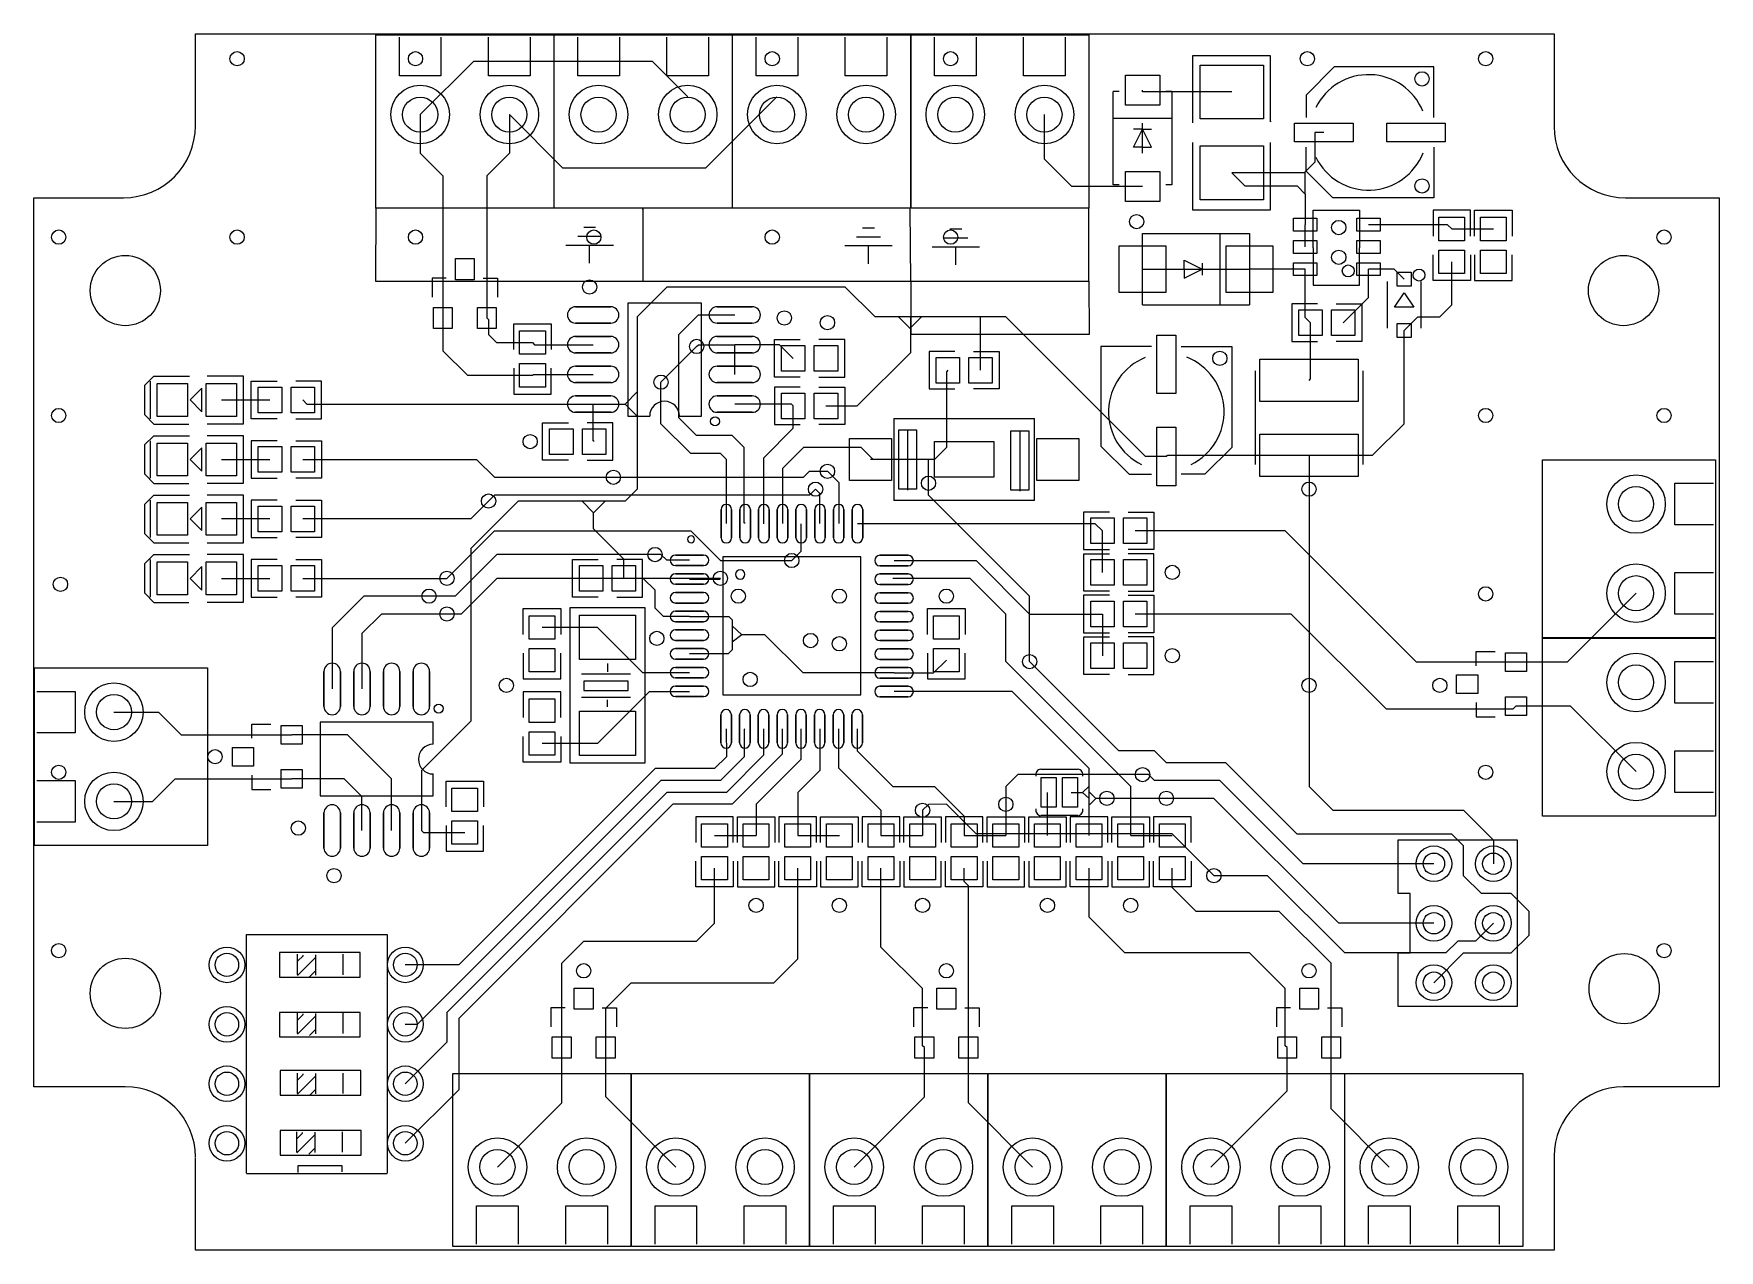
# Model space of a CAD drawing. Header units: millimetres. Extents: x 35 to 2870, y -2080 to -34.
import ezdxf

# ---------------------------------------------------------------- set-up
doc = ezdxf.new("R2010")
doc.units = ezdxf.units.MM

msp = doc.modelspace()

# ---------------------------------------------------------------- linework, layer by layer
for points in [[(307.011, -188.93), (307.011, -34.03), (2592.011, -34.03), (2592.011, -189.93)], [(720, -40), (720, -105), (650, -105), (650, -40)], [(870, -40), (870, -105), (800, -105), (800, -40)], [(1020, -40), (1020, -105), (950, -105), (950, -40)], [(1170, -40), (1170, -105), (1100, -105), (1100, -40)], [(1320, -40), (1320, -105), (1250, -105), (1250, -40)], [(1470, -40), (1470, -105), (1400, -105), (1400, -40)], [(1620, -40), (1620, -105), (1550, -105), (1550, -40)], [(1770, -40), (1770, -105), (1700, -105), (1700, -40)], [(685.011, -170.03), (775.011, -80.03), (1075.011, -80.03), (1135.011, -140.03)], [(2115, -181), (2115, -182), (2115, -71), (1984, -71), (1984, -184)], [(2390, -175), (2390, -90), (2222.5, -90), (2175, -137.5), (2175, -175)], [(1285.011, -140.03), (1165.011, -260.03), (925.011, -260.03), (835.011, -170.03)], [(1860.63, -131), (1850.8, -131)], [(1850.8, -288.4), (1850.8, -131)], [(2050.011, -132.03), (1900.011, -132.03), (1900.011, -129.03)], [(1949.2, -131), (1939.37, -131)], [(1949.2, -131), (1949.2, -288.4)], [(685.011, -170.03), (685.011, -235.03), (723.011, -273.03), (723.011, -512.03)], [(835.011, -170.03), (835.011, -235.03), (797.011, -272.93), (797.011, -512.03)], [(1900.011, -291.03), (1781.011, -291.03), (1735.011, -245.03), (1735.011, -170.03)], [(1851, -176), (1949, -176)], [(1885, -224.7), (1900, -194.7)], [(1900, -194.7), (1885, -194.7)], [(1900, -234.7), (1900, -184.7)], [(1915, -224.7), (1900, -194.7)], [(1900, -194.7), (1915, -194.7)], [(1900, -224.7), (1885, -224.7)], [(1900, -224.7), (1915, -224.7)], [(1984, -217), (1984, -330), (2115, -330), (2115, -217), (2115, -217)], [(2205.011, -200.03), (2190.011, -200.03), (2190.011, -250.03), (2172.011, -268.03), (2050.011, -268.03)], [(2390, -225), (2390, -310), (2220, -310), (2175, -265), (2175, -225)], [(2173.711, -303.73), (2173.711, -266.33), (2190.011, -250.03)], [(2050.011, -268.03), (2072.011, -290.03), (2160.011, -290.03), (2173.711, -303.73), (2173.711, -355.23)], [(189.011, -1804.93), (35.011, -1804.93), (35.011, -309.93), (186.011, -309.93)], [(1860.63, -288.4), (1850.8, -288.4)], [(1949.2, -288.4), (1939.37, -288.4)], [(2714.011, -309.93), (2870.011, -309.93), (2870.011, -1804.93), (2709.011, -1804.93)], [(2712.012, -309.93), (2714.478, -309.93)], [(610.611, -327.43), (610.011, -450.03), (1809.811, -450.03), (1809.811, -327.43)], [(1058.383, -328.48), (1059.716, -328.48), (1059.716, -451.03)], [(1508.811, -328.43), (1509.611, -451.03)], [(2187, -394), (2187, -331)], [(2187, -331), (2226, -331)], [(2226, -331), (2265, -331)], [(2265, -331), (2265, -394)], [(2451.5, -374.25), (2451.5, -330.94), (2412.13, -330.94), (2388.5, -330.94), (2388.5, -374.25)], [(2458.5, -374.26), (2458.5, -330.95), (2521.5, -330.95), (2521.5, -374.26)], [(980, -360), (960, -360)], [(1449, -361), (1429, -361)], [(1596, -363), (1576, -363)], [(2173.71, -392.6), (2173.71, -355.2)], [(2420, -362.44), (2412.76, -355.2), (2280, -355.2)], [(2420.011, -362.43), (2490.011, -362.43)], [(1010, -390), (930, -390)], [(990, -375), (950, -375)], [(970, -420), (970, -390)], [(1479, -391), (1399, -391)], [(1459, -376), (1419, -376)], [(1439, -421), (1439, -391)], [(1626, -393), (1546, -393)], [(1606, -378), (1566, -378)], [(1586, -423), (1586, -393)], [(1900, -490), (1900, -370)], [(1900, -370), (2080, -370)], [(2030, -370), (2030, -490)], [(2080, -370), (2080, -490)], [(2187, -394), (2187, -457)], [(2265, -457), (2265, -394)], [(1970, -430), (1970, -415)], [(1970, -415), (2000, -430)], [(2000, -420), (2000, -440)], [(2340, -533), (2363, -510), (2400, -510), (2420, -490), (2420, -417.56)], [(2451.5, -405.74), (2451.5, -449.05), (2388.5, -449.05), (2388.5, -405.74)], [(2458.5, -405.75), (2458.5, -449.06), (2497.87, -449.06), (2521.5, -449.06), (2521.5, -405.75)], [(729, -445), (705, -445)], [(705, -445), (705, -477)], [(791, -445), (815, -445)], [(815, -445), (815, -477)], [(1809.811, -450.03), (1810.011, -540.03), (1510.611, -540.03), (1510.611, -450.03)], [(1900, -430), (2080, -430)], [(1970, -430), (1970, -445)], [(1970, -445), (2000, -430)], [(2173.71, -430), (2080, -430)], [(2182.44, -520), (2173.71, -511.27), (2173.71, -430)], [(2237.56, -520), (2280, -477.56), (2280, -430)], [(2340, -447), (2323, -430), (2280, -430)], [(2312, -529), (2312, -451)], [(2368, -451), (2368, -529)], [(1940.011, -745.03), (1905.011, -745.03), (1670.011, -510.03), (1450.011, -510.03), (1400.011, -460.03), (1100.011, -460.03), (1050.011, -510.03), (1050.011, -800.03), (1030.011, -820.03), (850.011, -820.03), (770.011, -900.03), (770.011, -1190.03), (687.011, -1273.03), (687.011, -1374.03)], [(2187, -457), (2226, -457)], [(2226, -457), (2265, -457)], [(1158, -677), (1158, -487), (1034, -487), (1034, -677)], [(1231.5, -858), (1230, -856.5), (1230, -730), (1210, -710), (1150, -710), (1120, -680), (1120, -540), (1153, -507), (1214, -507)], [(1367.56, -659.999), (1420, -660), (1510, -570), (1510, -510.03)], [(1510.011, -530.83), (1489.611, -510.03)], [(1510.011, -528.23), (1528.011, -510.03)], [(1627.551, -600), (1627.551, -510.289), (1627.81, -510.03)], [(1900, -490), (2080, -490)], [(2194.25, -488.5), (2150.94, -488.5), (2150.94, -527.87), (2150.94, -551.5), (2194.25, -551.5)], [(2225.74, -488.5), (2269.05, -488.5), (2269.05, -551.5), (2225.74, -551.5)], [(723.051, -512), (723.051, -567.073), (764.509, -608.531), (874.011, -608.531)], [(797.011, -512.03), (800.011, -514.93), (800.011, -540.03), (813.411, -553.43), (874.011, -553.43)], [(842.5, -565.26), (842.5, -521.95), (905.5, -521.95), (905.5, -565.26)], [(2180, -617.01), (2182.44, -614.57), (2182.44, -520)], [(2180.011, -743.03), (2287.011, -743.03), (2340.011, -690.03), (2340.011, -533.03)], [(874, -553.44), (877.56, -557), (976, -557)], [(1090.002, -620.001), (1150.001, -560.002), (1150.001, -560)], [(1150.001, -560), (1153.001, -557), (1214.001, -557)], [(1214, -607), (1214, -557)], [(1312.45, -579.999), (1289.451, -557), (1214, -557)], [(1324.26, -611.5), (1280.95, -611.5), (1280.95, -548.5), (1324.26, -548.5)], [(1355.75, -611.5), (1399.06, -611.5), (1399.06, -572.13), (1399.06, -548.5), (1355.75, -548.5)], [(1915, -560), (1830, -560), (1830, -727.5), (1877.5, -775), (1915, -775)], [(1965, -560), (2050, -560), (2050, -730), (2005, -775), (1965, -775)], [(1584.25, -568.5), (1540.94, -568.5), (1540.94, -607.87), (1540.94, -631.5), (1584.25, -631.5)], [(1615.74, -568.5), (1659.05, -568.5), (1659.05, -631.5), (1615.74, -631.5)], [(295.811, -691.03), (237.811, -691.03), (221.811, -675.03), (221.811, -625.03), (236.811, -610.03), (296.811, -610.03)], [(231.311, -681.53), (231.311, -618.53)], [(326.811, -690.03), (387.811, -690.03), (387.811, -610.03), (326.811, -610.03)], [(444.26, -681.5), (400.95, -681.5), (400.95, -618.5), (444.26, -618.5)], [(475.75, -681.5), (519.06, -681.5), (519.06, -642.13), (519.06, -618.5), (475.75, -618.5)], [(842.5, -596.75), (842.5, -640.06), (881.87, -640.06), (905.5, -640.06), (905.5, -596.75)], [(874, -608.56), (875.56, -607), (976, -607)], [(1200.002, -857.999), (1200.002, -750.001), (1190.002, -740.001), (1140.002, -740.001), (1090.001, -690), (1090.001, -620)], [(1572.441, -600), (1570.012, -602.429), (1570.012, -730.03), (1550.012, -750.03), (1442.512, -750.03)], [(2089.448, -601.259), (2089.449, -758.74)], [(2270.552, -601.259), (2270.551, -758.74)], [(350.712, -649.98), (432.4, -649.98), (432.42, -649.96)], [(487.561, -650), (494.561, -657), (975.998, -657)], [(976.011, -657.03), (1029.811, -657.13), (1050.011, -636.33)], [(1324.25, -628.5), (1280.94, -628.5), (1280.94, -667.87), (1280.94, -691.5), (1324.25, -691.5)], [(1355.74, -628.5), (1399.05, -628.5), (1399.05, -691.5), (1355.74, -691.5)], [(977.56, -720), (976, -718.44), (976, -657)], [(1029.811, -657.13), (1050.011, -677.03)], [(1034, -677), (1071, -677)], [(1121, -677), (1158, -677)], [(1312.44, -659.999), (1309.441, -657), (1214, -657)], [(1263.011, -858.03), (1263.011, -747.03), (1312.411, -697.53), (1312.411, -660.03)], [(934.26, -751.5), (890.95, -751.5), (890.95, -688.5), (934.26, -688.5)], [(965.75, -751.5), (1009.06, -751.5), (1009.06, -712.13), (1009.06, -688.5), (965.75, -688.5)], [(1481.89, -681.104), (1718.11, -681.104)], [(1481.89, -681.104), (1481.89, -818.898)], [(1504.7, -701.6), (1504.7, -801.6)], [(1693.406, -703.557), (1693.406, -803.557)], [(1718.11, -818.898), (1718.11, -681.104)], [(295.811, -791.03), (237.811, -791.03), (221.811, -775.03), (221.811, -725.03), (236.811, -710.03), (296.811, -710.03)], [(231.311, -781.53), (231.311, -718.53)], [(326.811, -790.03), (387.811, -790.03), (387.811, -710.03), (326.811, -710.03)], [(444.25, -718.5), (400.94, -718.5), (400.94, -757.87), (400.94, -781.5), (444.25, -781.5)], [(475.74, -718.5), (519.05, -718.5), (519.05, -781.5), (475.74, -781.5)], [(1446.808, -750), (1426.808, -730), (1330, -730), (1294.5, -765.5), (1294.5, -858)], [(350.712, -749.98), (432.4, -749.98), (432.42, -749.96)], [(487.551, -750), (780.001, -750), (810.002, -780.001), (1010.002, -780.001)], [(1539.999, -790), (1539.865, -750)], [(1940.001, -745), (1942.012, -742.989), (2180.002, -742.989)], [(2180.001, -742.99), (2180.001, -800), (2180.002, -800.001)], [(1010.001, -780), (1329.998, -780), (1339.997, -770.001), (1370.002, -770.001)], [(1370, -770), (1388.9, -788.9), (1388.9, -858)], [(1710.011, -1090.03), (1710.011, -980.03), (1540.011, -810.03), (1540.011, -790.03)], [(2860, -860), (2795, -860), (2795, -790), (2860, -790)], [(295.811, -891.03), (237.811, -891.03), (221.811, -875.03), (221.811, -825.03), (236.811, -810.03), (296.811, -810.03)], [(231.311, -881.53), (231.311, -818.53)], [(326.811, -890.03), (387.811, -890.03), (387.811, -810.03), (326.811, -810.03)], [(444.25, -818.5), (400.94, -818.5), (400.94, -857.87), (400.94, -881.5), (444.25, -881.5)], [(475.74, -818.5), (519.05, -818.5), (519.05, -881.5), (475.74, -881.5)], [(800.002, -820.001), (770.003, -850), (487.551, -850)], [(1350.011, -800.03), (1340, -810), (810.011, -810.03), (800.011, -820.03)], [(976.711, -839.83), (957.311, -820.03)], [(1027.511, -950.03), (1027.511, -917.53), (976.711, -866.73), (976.711, -839.83), (996.311, -820.03)], [(1357.4, -858), (1357.4, -807.4), (1350, -800)], [(1718.11, -818.896), (1481.89, -818.899)], [(2180, -800), (2180, -1130)], [(432.42, -849.96), (432.4, -849.98), (350.712, -849.98)], [(1844.25, -838.5), (1800.94, -838.5), (1800.94, -877.87), (1800.94, -901.5), (1844.25, -901.5)], [(1875.74, -838.5), (1919.05, -838.5), (1919.05, -901.5), (1875.74, -901.5)], [(730.001, -950), (809.971, -870.03), (1140.012, -870.03), (1190.012, -920.03), (1310.012, -920.03)], [(1310.011, -920.03), (1325.911, -904.13), (1325.911, -858.03)], [(1832.411, -870.03), (1820.411, -858.03), (1420.411, -858.03)], [(1832.411, -940.03), (1832.411, -870.03)], [(2528.011, -1091.03), (2361.011, -1091.03), (2140.011, -870.03), (1887.511, -870.03)], [(295.811, -991.03), (237.811, -991.03), (221.811, -975.03), (221.811, -925.03), (236.811, -910.03), (296.811, -910.03)], [(231.311, -981.53), (231.311, -918.53)], [(326.811, -990.03), (387.811, -990.03), (387.811, -910.03), (326.811, -910.03)], [(444.25, -918.5), (400.94, -918.5), (400.94, -957.87), (400.94, -981.5), (444.25, -981.5)], [(475.74, -918.5), (519.05, -918.5), (519.05, -981.5), (475.74, -981.5)], [(1080.001, -910), (814.002, -910), (744.001, -980.001), (700.002, -980.001)], [(984.26, -981.5), (940.95, -981.5), (940.95, -918.5), (984.26, -918.5)], [(1015.75, -981.5), (1059.06, -981.5), (1059.06, -942.13), (1059.06, -918.5), (1015.75, -918.5)], [(1138.011, -919.63), (1099.611, -919.63), (1090.011, -910.03), (1080.011, -910.03)], [(1482.011, -920.03), (1620.011, -920.03), (1710.011, -1010.03), (1832.411, -1010.03)], [(1844.26, -971.5), (1800.95, -971.5), (1800.95, -908.5), (1844.26, -908.5)], [(1875.75, -971.5), (1919.06, -971.5), (1919.06, -932.13), (1919.06, -908.5), (1875.75, -908.5)], [(350.712, -949.98), (432.4, -949.98), (432.42, -949.96)], [(487.551, -950), (707.57, -950), (707.571, -950.001), (730.002, -950.001)], [(1190.011, -950.03), (814.011, -950.03), (754.011, -1010.03), (730.011, -1010.03)], [(1138.011, -1014.13), (1094.111, -1014.13), (1080.011, -1000.03), (1080.011, -970.03), (1060.011, -950.03), (1027.511, -950.03)], [(1138, -951.1), (1188.9, -951.1), (1190, -950)], [(1880.011, -1382.43), (1880.011, -1300.03), (1670.011, -1090.03), (1670.011, -1010.03), (1610.011, -950.03), (1480.011, -950.03)], [(2860, -1010), (2795, -1010), (2795, -940), (2860, -940)], [(700.001, -980), (590.001, -980), (536.999, -1033.001), (536.999, -1135.999)], [(1844.25, -978.5), (1800.94, -978.5), (1800.94, -1017.87), (1800.94, -1041.5), (1844.25, -1041.5)], [(1875.74, -978.5), (1919.05, -978.5), (1919.05, -1041.5), (1875.74, -1041.5)], [(2730.001, -975), (2614.002, -1090.999), (2528, -1090.999)], [(730.001, -1010), (620.001, -1010), (586.999, -1043.001), (586.999, -1135.999)], [(858.47, -1044.271), (858.47, -1000.961), (921.47, -1000.961), (921.47, -1044.271)], [(972.441, -1260.906), (937.008, -1260.906), (937.008, -999.095), (972.441, -999.095)], [(972.441, -999.095), (1027.559, -999.095)], [(1027.559, -999.095), (1062.992, -999.095), (1062.992, -1260.906), (1027.559, -1260.906)], [(1138.011, -1014.13), (1204.111, -1014.13), (1210.011, -1020.03), (1210.011, -1070.03), (1203.011, -1077.03), (1138.011, -1077.03)], [(1538.5, -1044.26), (1538.5, -1000.95), (1601.5, -1000.95), (1601.5, -1044.26)], [(1832.411, -1010.03), (1832.411, -1080.03)], [(2528.011, -1165.03), (2523.011, -1170.03), (2310.011, -1170.03), (2150.011, -1010.03), (1887.511, -1010.03)], [(1000, -1049.291), (983.17, -1032.461), (889.97, -1032.461)], [(1482.011, -1108.93), (1328.911, -1108.93), (1264.911, -1044.93), (1226.111, -1044.93), (1210.011, -1030.03)], [(1226.111, -1044.93), (1210.011, -1057.33)], [(1844.26, -1111.5), (1800.95, -1111.5), (1800.95, -1048.5), (1844.26, -1048.5)], [(1875.75, -1111.5), (1919.06, -1111.5), (1919.06, -1072.13), (1919.06, -1048.5), (1875.75, -1048.5)], [(858.47, -1075.761), (858.47, -1119.071), (897.84, -1119.071), (921.47, -1119.071), (921.47, -1075.761)], [(1000, -1049.291), (1059.209, -1108.5), (1138, -1108.5)], [(1538.5, -1075.75), (1538.5, -1119.06), (1577.87, -1119.06), (1601.5, -1119.06), (1601.5, -1075.75)], [(2461.001, -1097), (2461.001, -1073)], [(2461.001, -1073), (2493.001, -1073)], [(1000, -1093), (1000, -1107)], [(1482, -1108.9), (1548.66, -1108.9), (1570, -1087.56)], [(2390.011, -1630.03), (2440.011, -1580.03), (2520.011, -1580.03), (2550.011, -1550.03), (2550.011, -1510.03), (2520.011, -1480.03), (2470.011, -1480.03), (2440.011, -1450.03), (2440.011, -1400.03), (2420.011, -1380.03), (2160.011, -1380.03), (2040.011, -1260.03), (1940.011, -1260.03), (1920.011, -1240.03), (1860.011, -1240.03), (1710.011, -1090.03)], [(2860, -1160), (2795, -1160), (2795, -1090), (2860, -1090)], [(1039, -1111), (956.319, -1111)], [(2180.011, -1130.03), (2180.011, -1300.03), (2220.011, -1340.03), (2440.011, -1340.03), (2490.011, -1390.03), (2490.011, -1430.03)], [(40, -1140), (105, -1140), (105, -1210), (40, -1210)], [(921.47, -1184.261), (921.47, -1140.951), (882.1, -1140.951), (858.47, -1140.951), (858.47, -1184.261)], [(1039, -1150.37), (956.319, -1150.37)], [(999.63, -1154.308), (999.63, -1166.119)], [(1000, -1210.711), (1070.711, -1140), (1138, -1140)], [(1810.011, -1382.43), (1810.011, -1270.03), (1680.411, -1140.43), (1482.011, -1140.43)], [(2461.001, -1159), (2461.001, -1183)], [(170.011, -1175.03), (245.011, -1175.03), (283.011, -1213.03), (469.011, -1213.03)], [(2461.001, -1183), (2493.001, -1183)], [(2730.001, -1275), (2620.002, -1165.001), (2528, -1165.001)], [(402, -1219), (402, -1195)], [(402, -1195), (434, -1195)], [(637.009, -1374.029), (637.009, -1287.03), (562.979, -1213), (469.001, -1213)], [(707, -1192), (517, -1192), (517, -1316), (707, -1316)], [(1199.611, -1203.03), (1200.011, -1250.03), (1180.011, -1270.03), (1080.011, -1270.03), (750.011, -1600.03), (660.011, -1600.03)], [(1231.111, -1203.03), (1230.011, -1204.13), (1230.011, -1250.03), (1190.011, -1290.03), (1090.011, -1290.03), (680.011, -1700.03), (660.011, -1700.03)], [(1262.611, -1203.03), (1262.611, -1247.43), (1200.011, -1310.03), (1100.011, -1310.03), (730.011, -1680.03), (730.011, -1730.03), (660.011, -1800.03)], [(1294.111, -1203.03), (1294.111, -1245.93), (1210.011, -1330.03), (1110.011, -1330.03), (750.011, -1690.03), (750.011, -1810.03), (660.011, -1900.03)], [(707, -1229), (707, -1192)], [(921.47, -1215.751), (921.47, -1259.061), (858.47, -1259.061), (858.47, -1215.751)], [(1000, -1210.711), (983.15, -1227.561), (889.97, -1227.561)], [(1325.511, -1203.03), (1325.511, -1254.53), (1250.011, -1330.03), (1250.011, -1382.43)], [(1357.011, -1203.03), (1357.011, -1273.03), (1320.011, -1310.03), (1320.011, -1382.43)], [(1388.511, -1203.03), (1388.511, -1268.53), (1460.011, -1340.03), (1460.011, -1382.43)], [(1420.011, -1203.03), (1420.011, -1240.03), (1480.011, -1300.03), (1550.011, -1300.03), (1600.011, -1350.03), (1600.011, -1382.43)], [(2860, -1310), (2795, -1310), (2795, -1240), (2860, -1240)], [(1027.559, -1260.906), (972.441, -1260.906)], [(1729, -1271), (1791, -1271)], [(40, -1290), (105, -1290), (105, -1360), (40, -1360)], [(170.011, -1325.03), (235.011, -1325.03), (273.011, -1287.03), (469.011, -1287.03)], [(402, -1281), (402, -1305)], [(586.999, -1374), (586.999, -1317), (556.999, -1287), (469.001, -1287)], [(707, -1316), (707, -1279)], [(728.5, -1334.26), (728.5, -1290.95), (791.5, -1290.95), (791.5, -1334.26)], [(1900.011, -1279.93), (1690.111, -1279.93), (1670.011, -1300.03), (1670.011, -1330.03)], [(1780.011, -1310.03), (1799.111, -1310.03), (1810.011, -1299.33)], [(2390.011, -1430.03), (2170.011, -1430.03), (2030.011, -1290.03), (1920.011, -1290.03), (1910.011, -1280.03), (1900.011, -1280.03)], [(402, -1305), (434, -1305)], [(2020.001, -1450), (1949.931, -1379.93), (1620.002, -1379.93), (1570.046, -1329.976), (1539.953, -1330.047), (1530.002, -1340.001)], [(1670.001, -1330), (1670.001, -1360.003), (1670.002, -1360.003), (1670.002, -1382.45)], [(1740, -1382.45), (1740, -1310)], [(1799.111, -1310.03), (1810.011, -1320.23)], [(1840.011, -1320.03), (1821.311, -1320.13), (1811.311, -1310.13), (1810.011, -1309.63)], [(1821.311, -1320.13), (1811.311, -1330.13), (1810.011, -1330.73)], [(1940.002, -1320.001), (1840.002, -1320.001), (1840.001, -1320)], [(2390.011, -1530.03), (2230.011, -1530.03), (2020.011, -1320.03), (1940.011, -1320.03)], [(1211.5, -1394.25), (1211.5, -1350.94), (1172.13, -1350.94), (1148.5, -1350.94), (1148.5, -1394.25)], [(1218.5, -1394.26), (1218.5, -1350.95), (1281.5, -1350.95), (1281.5, -1394.26)], [(1351.489, -1394.22), (1351.489, -1350.91), (1312.119, -1350.91), (1288.489, -1350.91), (1288.489, -1394.22)], [(1358.5, -1394.26), (1358.5, -1350.95), (1421.5, -1350.95), (1421.5, -1394.26)], [(1491.5, -1394.25), (1491.5, -1350.94), (1452.13, -1350.94), (1428.5, -1350.94), (1428.5, -1394.25)], [(1498.5, -1394.26), (1498.5, -1350.95), (1561.5, -1350.95), (1561.5, -1394.26)], [(1530.001, -1340), (1530.001, -1382.448), (1530.002, -1382.45)], [(1631.489, -1394.22), (1631.489, -1350.91), (1592.119, -1350.91), (1568.489, -1350.91), (1568.489, -1394.22)], [(1638.5, -1394.26), (1638.5, -1350.95), (1701.5, -1350.95), (1701.5, -1394.26)], [(1708.5, -1394.26), (1708.5, -1350.95), (1771.5, -1350.95), (1771.5, -1394.26)], [(1791, -1349), (1729, -1349)], [(1841.5, -1394.25), (1841.5, -1350.94), (1802.13, -1350.94), (1778.5, -1350.94), (1778.5, -1394.25)], [(1848.489, -1394.23), (1848.489, -1350.92), (1911.489, -1350.92), (1911.489, -1394.23)], [(1981.489, -1394.22), (1981.489, -1350.91), (1942.119, -1350.91), (1918.489, -1350.91), (1918.489, -1394.22)], [(686.999, -1374), (690.559, -1377.56), (760.001, -1377.56)], [(728.5, -1365.75), (728.5, -1409.06), (767.87, -1409.06), (791.5, -1409.06), (791.5, -1365.75)], [(1180.011, -1382.43), (1250.011, -1382.43)], [(1320.011, -1382.43), (1390.011, -1382.43)], [(1460.011, -1382.43), (1530.011, -1382.43)], [(1600.011, -1382.43), (1670.011, -1382.43)], [(1880.011, -1382.43), (1950.011, -1382.43)], [(2350, -1390), (2530, -1390), (2530, -1670), (2330, -1670), (2330, -1580), (2350, -1580), (2350, -1480), (2330, -1480), (2330, -1390), (2450, -1390)], [(923.011, -1739.03), (923.011, -1597.03), (960.011, -1560.03), (1150.011, -1560.03), (1180.011, -1530.03), (1180.011, -1437.53)], [(997.011, -1739.03), (997.011, -1673.03), (1040.011, -1630.03), (1280.011, -1630.03), (1320.011, -1590.03), (1320.011, -1437.53)], [(1211.5, -1425.74), (1211.5, -1469.05), (1148.5, -1469.05), (1148.5, -1425.74)], [(1218.5, -1425.75), (1218.5, -1469.06), (1257.87, -1469.06), (1281.5, -1469.06), (1281.5, -1425.75)], [(1351.489, -1425.71), (1351.489, -1469.02), (1288.489, -1469.02), (1288.489, -1425.71)], [(1358.5, -1425.75), (1358.5, -1469.06), (1397.87, -1469.06), (1421.5, -1469.06), (1421.5, -1425.75)], [(1491.5, -1425.74), (1491.5, -1469.05), (1428.5, -1469.05), (1428.5, -1425.74)], [(1533.011, -1739.03), (1530.011, -1736.03), (1530.011, -1640.03), (1460.011, -1570.03), (1460.011, -1437.53)], [(1498.5, -1425.75), (1498.5, -1469.06), (1537.87, -1469.06), (1561.5, -1469.06), (1561.5, -1425.75)], [(1631.489, -1425.71), (1631.489, -1469.02), (1568.489, -1469.02), (1568.489, -1425.71)], [(1607.011, -1739.03), (1607.011, -1467.03), (1600.011, -1460.03), (1600.011, -1437.53)], [(1638.5, -1425.75), (1638.5, -1469.06), (1677.87, -1469.06), (1701.5, -1469.06), (1701.5, -1425.75)], [(1708.5, -1425.75), (1708.5, -1469.06), (1747.87, -1469.06), (1771.5, -1469.06), (1771.5, -1425.75)], [(1841.5, -1425.74), (1841.5, -1469.05), (1778.5, -1469.05), (1778.5, -1425.74)], [(2143.011, -1739.03), (2140.011, -1736.03), (2140.011, -1640.03), (2080.011, -1580.03), (1870.011, -1580.03), (1810.011, -1520.03), (1810.011, -1437.53)], [(1848.489, -1425.72), (1848.489, -1469.03), (1887.859, -1469.03), (1911.489, -1469.03), (1911.489, -1425.72)], [(1981.489, -1425.71), (1981.489, -1469.02), (1918.489, -1469.02), (1918.489, -1425.71)], [(2217.011, -1739.03), (2217.011, -1597.03), (2130.011, -1510.03), (1990.011, -1510.03), (1950.011, -1470.03), (1950.011, -1437.53)], [(2490.011, -1530.03), (2460.011, -1560.03), (2430.011, -1560.03), (2410.011, -1580.03), (2240.011, -1580.03), (2110.011, -1450.03), (2020.011, -1450.03)], [(392.68, -1950.39), (393.07, -1548.82)], [(393.07, -1548.82), (629.29, -1548.82)], [(630.08, -1950.39), (630.08, -1548.82)], [(478.85, -1616.51), (478.85, -1582.26)], [(478.85, -1594.07), (488.3, -1584.62), (488.3, -1583.44)], [(509.49, -1617.33), (509.49, -1583.08)], [(555.62, -1616.51), (555.62, -1582.26)], [(478.85, -1617.69), (508.37, -1588.17), (509.56, -1588.17)], [(509.56, -1609.43), (498.93, -1620.06)], [(929, -1672), (905, -1672)], [(905, -1672), (905, -1704)], [(991, -1672), (1015, -1672)], [(1015, -1672), (1015, -1704)], [(1539, -1672), (1515, -1672)], [(1515, -1672), (1515, -1704)], [(1601, -1672), (1625, -1672)], [(1625, -1672), (1625, -1704)], [(2149, -1672), (2125, -1672)], [(2125, -1672), (2125, -1704)], [(2211, -1672), (2235, -1672)], [(2235, -1672), (2235, -1704)], [(478.85, -1715.33), (478.85, -1681.08)], [(478.85, -1692.89), (488.3, -1683.44), (488.3, -1682.26)], [(478.85, -1716.51), (508.37, -1686.99), (509.56, -1686.99)], [(509.49, -1716.15), (509.49, -1681.9)], [(555.62, -1715.33), (555.62, -1681.08)], [(509.56, -1708.25), (498.93, -1718.88)], [(815.001, -1940), (923, -1832.001), (923, -1739)], [(1115.001, -1940), (996.999, -1821.998), (996.999, -1739)], [(1415.001, -1940), (1533, -1822.001), (1533, -1739)], [(1715.011, -1940.03), (1607.011, -1832.03), (1607.011, -1739.03)], [(2015.001, -1940), (2143, -1812.001), (2143, -1739)], [(2315.001, -1940), (2216.999, -1841.998), (2216.999, -1739)], [(478.85, -1816.2), (478.85, -1781.95)], [(478.85, -1793.76), (488.3, -1784.31), (488.3, -1783.13)], [(509.49, -1817.02), (509.49, -1782.77)], [(555.62, -1816.2), (555.62, -1781.95)], [(478.85, -1817.38), (508.37, -1787.86), (509.56, -1787.86)], [(509.56, -1809.12), (498.93, -1819.75)], [(477.67, -1915.02), (477.67, -1880.77)], [(477.67, -1892.58), (487.12, -1883.13), (487.12, -1881.95)], [(477.67, -1916.2), (507.19, -1886.68), (508.38, -1886.68)], [(508.31, -1915.84), (508.31, -1881.59)], [(554.44, -1915.02), (554.44, -1880.77)], [(2592.011, -1923.93), (2592.011, -2080.03), (307.011, -2080.03), (307.011, -1923.93)], [(508.38, -1907.94), (497.75, -1918.57)], [(2592.012, -1921.93), (2592.012, -1923.929)], [(393.03, -1950.71), (629.25, -1950.71)], [(480.06, -1949.25), (480.06, -1937.42), (553.06, -1937.42), (553.06, -1948.25)], [(780, -2070), (780, -2005), (850, -2005), (850, -2070)], [(930, -2070), (930, -2005), (1000, -2005), (1000, -2070)], [(1080, -2070), (1080, -2005), (1150, -2005), (1150, -2070)], [(1230, -2070), (1230, -2005), (1300, -2005), (1300, -2070)], [(1380, -2070), (1380, -2005), (1450, -2005), (1450, -2070)], [(1530, -2070), (1530, -2005), (1600, -2005), (1600, -2070)], [(1680, -2070), (1680, -2005), (1750, -2005), (1750, -2070)], [(1830, -2070), (1830, -2005), (1900, -2005), (1900, -2070)], [(1980, -2070), (1980, -2005), (2050, -2005), (2050, -2070)], [(2130, -2070), (2130, -2005), (2200, -2005), (2200, -2070)], [(2280, -2070), (2280, -2005), (2350, -2005), (2350, -2070)], [(2430, -2070), (2430, -2005), (2500, -2005), (2500, -2070)]]:
    msp.add_lwpolyline(points)
for points in [[(909.8, -327.48), (610.59, -327.48), (610.59, -36.14), (909.8, -36.14), (909.8, -327.48)], [(1209.8, -327.48), (910.59, -327.48), (910.59, -36.14), (1209.8, -36.14), (1209.8, -327.48)], [(1509.8, -327.48), (1210.59, -327.48), (1210.59, -36.14), (1509.8, -36.14), (1509.8, -327.48)], [(1809.8, -327.48), (1510.59, -327.48), (1510.59, -36.14), (1809.8, -36.14), (1809.8, -327.48)], [(1871.05, -154), (1871.05, -104), (1928.95, -104), (1928.95, -154)], [(1996.85, -177.28), (1996.85, -86.72), (2103.15, -86.72), (2103.15, -177.28)], [(2254.213, -215.748), (2155.787, -215.748), (2155.787, -184.252), (2254.213, -184.252)], [(2409.213, -215.748), (2310.787, -215.748), (2310.787, -184.252), (2409.213, -184.252)], [(1996.85, -313.28), (1996.85, -222.72), (2103.15, -222.72), (2103.15, -313.28)], [(1871.05, -316), (1871.05, -266), (1928.95, -266), (1928.95, -316)], [(2193.39, -366.03), (2154.02, -366.03), (2154.02, -344.37), (2193.39, -344.37)], [(2299.68, -366.03), (2260.31, -366.03), (2260.31, -344.37), (2299.68, -344.37)], [(2441.653, -342.752), (2441.653, -382.122), (2398.346, -382.122), (2398.346, -342.752)], [(2468.347, -382.13), (2468.347, -342.76), (2511.654, -342.76), (2511.654, -382.13)], [(1860.63, -390.63), (1939.37, -390.63), (1939.37, -469.37), (1860.63, -469.37)], [(2040.63, -390.63), (2119.37, -390.63), (2119.37, -469.37), (2040.63, -469.37)], [(2193.39, -403.43), (2154.02, -403.43), (2154.02, -381.77), (2193.39, -381.77)], [(2299.68, -403.43), (2260.31, -403.43), (2260.31, -381.77), (2299.68, -381.77)], [(744.3, -412.3), (775.8, -412.3), (775.8, -447.7), (744.3, -447.7)], [(2193.39, -440.83), (2154.02, -440.83), (2154.02, -419.17), (2193.39, -419.17)], [(2299.68, -440.83), (2260.31, -440.83), (2260.31, -419.17), (2299.68, -419.17)], [(2441.653, -397.87), (2441.653, -437.24), (2398.346, -437.24), (2398.346, -397.87)], [(2468.347, -437.248), (2468.347, -397.878), (2511.654, -397.878), (2511.654, -437.248)], [(2351.8, -435.2), (2351.8, -458.8), (2328.2, -458.8), (2328.2, -435.2)], [(2340, -470), (2356, -494), (2324, -494), (2340, -470)], [(707.3, -494.3), (738.8, -494.3), (738.8, -529.7), (707.3, -529.7)], [(781.3, -494.3), (812.8, -494.3), (812.8, -529.7), (781.3, -529.7)], [(946.4735, -493.2205), (1005.5285, -493.2205)], [(1184.4735, -493.2205), (1243.5285, -493.2205)], [(2162.752, -498.347), (2202.122, -498.347), (2202.122, -541.654), (2162.752, -541.654)], [(2217.87, -498.347), (2257.24, -498.347), (2257.24, -541.654), (2217.87, -541.654)], [(852.347, -573.13), (852.347, -533.76), (895.654, -533.76), (895.654, -573.13)], [(946.4735, -520.7795), (1005.5285, -520.7795)], [(1184.4735, -520.7795), (1243.5285, -520.7795)], [(2351.8, -521.2), (2351.8, -544.8), (2328.2, -544.8), (2328.2, -521.2)], [(946.4735, -543.2205), (1005.5285, -543.2205)], [(1184.4735, -543.2205), (1243.5285, -543.2205)], [(1332.13, -601.653), (1292.76, -601.653), (1292.76, -558.346), (1332.13, -558.346)], [(1387.248, -601.653), (1347.878, -601.653), (1347.878, -558.346), (1387.248, -558.346)], [(1955.748, -540.787), (1955.748, -639.213), (1924.252, -639.213), (1924.252, -540.787)], [(852.347, -628.248), (852.347, -588.878), (895.654, -588.878), (895.654, -628.248)], [(946.4735, -570.7795), (1005.5285, -570.7795)], [(946.4735, -593.2205), (1005.5285, -593.2205)], [(1184.4735, -570.7795), (1243.5285, -570.7795)], [(1184.4735, -593.2205), (1243.5285, -593.2205)], [(1552.752, -578.347), (1592.122, -578.347), (1592.122, -621.654), (1552.752, -621.654)], [(1607.87, -578.347), (1647.24, -578.347), (1647.24, -621.654), (1607.87, -621.654)], [(2097.323, -581.575), (2262.677, -581.575), (2262.677, -652.441), (2097.323, -652.441)], [(293.611, -677.53), (242.411, -677.53), (242.411, -622.43), (293.611, -622.43)], [(376.311, -677.53), (325.111, -677.53), (325.111, -622.43), (376.311, -622.43)], [(946.4735, -620.7795), (1005.5285, -620.7795)], [(1184.4735, -620.7795), (1243.5285, -620.7795)], [(317.911, -669.73), (317.911, -630.33), (317.911, -630.33), (298.211, -650.03), (298.211, -650.03), (317.911, -669.73)], [(452.13, -671.653), (412.76, -671.653), (412.76, -628.346), (452.13, -628.346)], [(507.248, -671.653), (467.878, -671.653), (467.878, -628.346), (507.248, -628.346)], [(946.4735, -643.2205), (1005.5285, -643.2205)], [(1184.4735, -643.2205), (1243.5285, -643.2205)], [(1292.752, -638.347), (1332.122, -638.347), (1332.122, -681.654), (1292.752, -681.654)], [(1347.87, -638.347), (1387.24, -638.347), (1387.24, -681.654), (1347.87, -681.654)], [(946.4735, -670.7795), (1005.5285, -670.7795)], [(1184.4735, -670.7795), (1243.5285, -670.7795)], [(942.13, -741.653), (902.76, -741.653), (902.76, -698.346), (942.13, -698.346)], [(997.248, -741.653), (957.878, -741.653), (957.878, -698.346), (997.248, -698.346)], [(1490, -700), (1520, -700), (1520, -800), (1490, -800), (1490, -700)], [(1678.706, -701.957), (1708.706, -701.957), (1708.706, -801.957), (1678.706, -801.957), (1678.706, -701.957)], [(1955.748, -695.787), (1955.748, -794.213), (1924.252, -794.213), (1924.252, -695.787)], [(2097.323, -707.559), (2262.677, -707.559), (2262.677, -778.425), (2097.323, -778.425)], [(293.611, -777.53), (242.411, -777.53), (242.411, -722.43), (293.611, -722.43)], [(317.911, -769.73), (317.911, -730.33), (317.911, -730.33), (298.211, -750.03), (298.211, -750.03), (317.911, -769.73)], [(376.311, -777.53), (325.111, -777.53), (325.111, -722.43), (376.311, -722.43)], [(412.752, -728.347), (452.122, -728.347), (452.122, -771.654), (412.752, -771.654)], [(467.87, -728.347), (507.24, -728.347), (507.24, -771.654), (467.87, -771.654)], [(1407.087, -714.567), (1477.953, -714.567), (1477.953, -785.433), (1407.087, -785.433)], [(1550, -720), (1650, -720), (1650, -780), (1550, -780), (1550, -720)], [(1722.047, -714.567), (1792.913, -714.567), (1792.913, -785.433), (1722.047, -785.433)], [(2572.52, -1049.8), (2572.52, -750.59), (2863.86, -750.59), (2863.86, -1049.8), (2572.52, -1049.8)], [(293.611, -877.53), (242.411, -877.53), (242.411, -822.43), (293.611, -822.43)], [(317.911, -869.73), (317.911, -830.33), (317.911, -830.33), (298.211, -850.03), (298.211, -850.03), (317.911, -869.73)], [(376.311, -877.53), (325.111, -877.53), (325.111, -822.43), (376.311, -822.43)], [(412.752, -828.347), (452.122, -828.347), (452.122, -871.654), (412.752, -871.654)], [(467.87, -828.347), (507.24, -828.347), (507.24, -871.654), (467.87, -871.654)], [(1191.1425, -881.622), (1191.1425, -834.378)], [(1208.8595, -881.622), (1208.8595, -834.378)], [(1222.6425, -881.622), (1222.6425, -834.378)], [(1240.3595, -881.622), (1240.3595, -834.378)], [(1254.1425, -881.622), (1254.1425, -834.378)], [(1271.8595, -881.622), (1271.8595, -834.378)], [(1285.6425, -881.622), (1285.6425, -834.378)], [(1303.3595, -881.622), (1303.3595, -834.378)], [(1317.0425, -881.622), (1317.0425, -834.378)], [(1334.7595, -881.622), (1334.7595, -834.378)], [(1348.5425, -881.622), (1348.5425, -834.378)], [(1366.2595, -881.622), (1366.2595, -834.378)], [(1380.0425, -881.622), (1380.0425, -834.378)], [(1397.7595, -881.622), (1397.7595, -834.378)], [(1411.5425, -881.622), (1411.5425, -834.378)], [(1429.2595, -881.622), (1429.2595, -834.378)], [(1812.752, -848.347), (1852.122, -848.347), (1852.122, -891.654), (1812.752, -891.654)], [(1867.87, -848.347), (1907.24, -848.347), (1907.24, -891.654), (1867.87, -891.654)], [(293.611, -977.53), (242.411, -977.53), (242.411, -922.43), (293.611, -922.43)], [(317.911, -969.73), (317.911, -930.33), (317.911, -930.33), (298.211, -950.03), (298.211, -950.03), (317.911, -969.73)], [(376.311, -977.53), (325.111, -977.53), (325.111, -922.43), (376.311, -922.43)], [(412.752, -928.347), (452.122, -928.347), (452.122, -971.654), (412.752, -971.654)], [(467.87, -928.347), (507.24, -928.347), (507.24, -971.654), (467.87, -971.654)], [(992.13, -971.653), (952.76, -971.653), (952.76, -928.346), (992.13, -928.346)], [(1047.248, -971.653), (1007.878, -971.653), (1007.878, -928.346), (1047.248, -928.346)], [(1161.623, -910.7415), (1114.379, -910.7415)], [(1161.623, -928.4585), (1114.379, -928.4585)], [(1426.14, -913.86), (1193.86, -913.86), (1193.86, -1146.14), (1426.14, -1146.14), (1426.14, -913.86)], [(1505.623, -911.1415), (1458.379, -911.1415)], [(1505.623, -928.8585), (1458.379, -928.8585)], [(1852.13, -961.653), (1812.76, -961.653), (1812.76, -918.346), (1852.13, -918.346)], [(1907.248, -961.653), (1867.878, -961.653), (1867.878, -918.346), (1907.248, -918.346)], [(1161.623, -942.2415), (1114.379, -942.2415)], [(1161.623, -959.9585), (1114.379, -959.9585)], [(1505.623, -942.6415), (1458.379, -942.6415)], [(1505.623, -960.3585), (1458.379, -960.3585)], [(1161.623, -973.7415), (1114.379, -973.7415)], [(1161.623, -991.4585), (1114.379, -991.4585)], [(1505.623, -974.1415), (1458.379, -974.1415)], [(1505.623, -991.8585), (1458.379, -991.8585)], [(1812.752, -988.347), (1852.122, -988.347), (1852.122, -1031.654), (1812.752, -1031.654)], [(1867.87, -988.347), (1907.24, -988.347), (1907.24, -1031.654), (1867.87, -1031.654)], [(868.317, -1052.141), (868.317, -1012.771), (911.624, -1012.771), (911.624, -1052.141)], [(952.756, -1011.888), (1047.244, -1011.888), (1047.244, -1086.692), (952.756, -1086.692)], [(1161.623, -1005.2415), (1114.379, -1005.2415)], [(1505.623, -1005.6415), (1458.379, -1005.6415)], [(1548.347, -1052.13), (1548.347, -1012.76), (1591.654, -1012.76), (1591.654, -1052.13)], [(1161.623, -1022.9585), (1114.379, -1022.9585)], [(1161.623, -1036.6415), (1114.379, -1036.6415)], [(1505.623, -1023.3585), (1458.379, -1023.3585)], [(1505.623, -1037.0415), (1458.379, -1037.0415)], [(868.317, -1107.259), (868.317, -1067.889), (911.624, -1067.889), (911.624, -1107.259)], [(1161.623, -1054.3585), (1114.379, -1054.3585)], [(1161.623, -1068.1415), (1114.379, -1068.1415)], [(1505.623, -1054.7585), (1458.379, -1054.7585)], [(1505.623, -1068.5415), (1458.379, -1068.5415)], [(1548.347, -1107.248), (1548.347, -1067.878), (1591.654, -1067.878), (1591.654, -1107.248)], [(1852.13, -1101.653), (1812.76, -1101.653), (1812.76, -1058.346), (1852.13, -1058.346)], [(1907.248, -1101.653), (1867.878, -1101.653), (1867.878, -1058.346), (1907.248, -1058.346)], [(2510.301, -1106.75), (2510.301, -1075.25), (2545.701, -1075.25), (2545.701, -1106.75)], [(2572.52, -1349.8), (2572.52, -1050.59), (2863.86, -1050.59), (2863.86, -1349.8), (2572.52, -1349.8)], [(327.48, -1100.2), (327.48, -1399.41), (36.14, -1399.41), (36.14, -1100.2), (327.48, -1100.2)], [(1161.623, -1085.8585), (1114.379, -1085.8585)], [(1161.623, -1099.6415), (1114.379, -1099.6415)], [(1505.623, -1086.2585), (1458.379, -1086.2585)], [(1505.623, -1100.0415), (1458.379, -1100.0415)], [(523.2215, -1165.5275), (523.2215, -1106.4725)], [(550.7805, -1165.5275), (550.7805, -1106.4725)], [(573.2215, -1165.5275), (573.2215, -1106.4725)], [(600.7805, -1165.5275), (600.7805, -1106.4725)], [(623.2215, -1165.5275), (623.2215, -1106.4725)], [(650.7805, -1165.5275), (650.7805, -1106.4725)], [(673.2215, -1165.5275), (673.2215, -1106.4725)], [(700.7805, -1165.5275), (700.7805, -1106.4725)], [(1035.059, -1122.809), (960.26, -1122.809), (960.26, -1138.558), (1035.059, -1138.558), (1035.059, -1122.809)], [(1161.623, -1117.3585), (1114.379, -1117.3585)], [(1161.623, -1131.1415), (1114.379, -1131.1415)], [(1505.623, -1117.7585), (1458.379, -1117.7585)], [(1505.623, -1131.5415), (1458.379, -1131.5415)], [(2428.301, -1143.75), (2428.301, -1112.25), (2463.701, -1112.25), (2463.701, -1143.75)], [(911.623, -1152.763), (911.623, -1192.133), (868.316, -1192.133), (868.316, -1152.763)], [(1161.623, -1148.8585), (1114.379, -1148.8585)], [(1505.623, -1149.2585), (1458.379, -1149.2585)], [(2510.301, -1180.75), (2510.301, -1149.25), (2545.701, -1149.25), (2545.701, -1180.75)], [(952.756, -1173.308), (1047.244, -1173.308), (1047.244, -1248.112), (952.756, -1248.112)], [(1190.7425, -1226.622), (1190.7425, -1179.378)], [(1208.4595, -1226.622), (1208.4595, -1179.378)], [(1222.2425, -1226.622), (1222.2425, -1179.378)], [(1239.9595, -1226.622), (1239.9595, -1179.378)], [(1253.7425, -1226.622), (1253.7425, -1179.378)], [(1271.4595, -1226.622), (1271.4595, -1179.378)], [(1285.2425, -1226.622), (1285.2425, -1179.378)], [(1302.9595, -1226.622), (1302.9595, -1179.378)], [(1316.6425, -1226.622), (1316.6425, -1179.378)], [(1334.3595, -1226.622), (1334.3595, -1179.378)], [(1348.1425, -1226.622), (1348.1425, -1179.378)], [(1365.8595, -1226.622), (1365.8595, -1179.378)], [(1379.6425, -1226.622), (1379.6425, -1179.378)], [(1397.3595, -1226.622), (1397.3595, -1179.378)], [(1411.1425, -1226.622), (1411.1425, -1179.378)], [(1428.8595, -1226.622), (1428.8595, -1179.378)], [(451.3, -1228.75), (451.3, -1197.25), (486.7, -1197.25), (486.7, -1228.75)], [(911.623, -1207.881), (911.623, -1247.251), (868.316, -1247.251), (868.316, -1207.881)], [(369.3, -1265.75), (369.3, -1234.25), (404.7, -1234.25), (404.7, -1265.75)], [(451.3, -1302.75), (451.3, -1271.25), (486.7, -1271.25), (486.7, -1302.75)], [(738.347, -1342.13), (738.347, -1302.76), (781.654, -1302.76), (781.654, -1342.13)], [(1729.5, -1285), (1754.5, -1285), (1754.5, -1335), (1729.5, -1335)], [(1765.5, -1285), (1790.5, -1285), (1790.5, -1335), (1765.5, -1335)], [(523.2215, -1403.5275), (523.2215, -1344.4725)], [(550.7805, -1403.5275), (550.7805, -1344.4725)], [(573.2215, -1403.5275), (573.2215, -1344.4725)], [(600.7805, -1403.5275), (600.7805, -1344.4725)], [(623.2215, -1403.5275), (623.2215, -1344.4725)], [(650.7805, -1403.5275), (650.7805, -1344.4725)], [(673.2215, -1403.5275), (673.2215, -1344.4725)], [(700.7805, -1403.5275), (700.7805, -1344.4725)], [(738.347, -1397.248), (738.347, -1357.878), (781.654, -1357.878), (781.654, -1397.248)], [(1201.653, -1362.752), (1201.653, -1402.122), (1158.346, -1402.122), (1158.346, -1362.752)], [(1228.347, -1402.13), (1228.347, -1362.76), (1271.654, -1362.76), (1271.654, -1402.13)], [(1341.642, -1362.722), (1341.642, -1402.092), (1298.335, -1402.092), (1298.335, -1362.722)], [(1368.347, -1402.13), (1368.347, -1362.76), (1411.654, -1362.76), (1411.654, -1402.13)], [(1481.653, -1362.752), (1481.653, -1402.122), (1438.346, -1402.122), (1438.346, -1362.752)], [(1508.347, -1402.13), (1508.347, -1362.76), (1551.654, -1362.76), (1551.654, -1402.13)], [(1621.642, -1362.722), (1621.642, -1402.092), (1578.335, -1402.092), (1578.335, -1362.722)], [(1648.347, -1402.13), (1648.347, -1362.76), (1691.654, -1362.76), (1691.654, -1402.13)], [(1718.347, -1402.13), (1718.347, -1362.76), (1761.654, -1362.76), (1761.654, -1402.13)], [(1831.653, -1362.752), (1831.653, -1402.122), (1788.346, -1402.122), (1788.346, -1362.752)], [(1858.336, -1402.1), (1858.336, -1362.73), (1901.643, -1362.73), (1901.643, -1402.1)], [(1971.642, -1362.722), (1971.642, -1402.092), (1928.335, -1402.092), (1928.335, -1362.722)], [(1201.653, -1417.87), (1201.653, -1457.24), (1158.346, -1457.24), (1158.346, -1417.87)], [(1228.347, -1457.248), (1228.347, -1417.878), (1271.654, -1417.878), (1271.654, -1457.248)], [(1341.642, -1417.84), (1341.642, -1457.21), (1298.335, -1457.21), (1298.335, -1417.84)], [(1368.347, -1457.248), (1368.347, -1417.878), (1411.654, -1417.878), (1411.654, -1457.248)], [(1481.653, -1417.87), (1481.653, -1457.24), (1438.346, -1457.24), (1438.346, -1417.87)], [(1508.347, -1457.248), (1508.347, -1417.878), (1551.654, -1417.878), (1551.654, -1457.248)], [(1621.642, -1417.84), (1621.642, -1457.21), (1578.335, -1457.21), (1578.335, -1417.84)], [(1648.347, -1457.248), (1648.347, -1417.878), (1691.654, -1417.878), (1691.654, -1457.248)], [(1718.347, -1457.248), (1718.347, -1417.878), (1761.654, -1417.878), (1761.654, -1457.248)], [(1831.653, -1417.87), (1831.653, -1457.24), (1788.346, -1457.24), (1788.346, -1417.87)], [(1858.336, -1457.218), (1858.336, -1417.848), (1901.643, -1417.848), (1901.643, -1457.218)], [(1971.642, -1417.84), (1971.642, -1457.21), (1928.335, -1457.21), (1928.335, -1417.84)], [(448.18, -1620.77), (584, -1620.77), (584, -1579.43), (449.36, -1579.43), (448.18, -1579.43), (448.18, -1620.77)], [(944.25, -1639.3), (975.75, -1639.3), (975.75, -1674.7), (944.25, -1674.7)], [(1554.25, -1639.3), (1585.75, -1639.3), (1585.75, -1674.7), (1554.25, -1674.7)], [(2164.25, -1639.3), (2195.75, -1639.3), (2195.75, -1674.7), (2164.25, -1674.7)], [(448.5, -1721.19), (584.32, -1721.19), (584.32, -1679.85), (449.68, -1679.85), (448.5, -1679.85), (448.5, -1721.19)], [(907.25, -1721.3), (938.75, -1721.3), (938.75, -1756.7), (907.25, -1756.7)], [(981.25, -1721.3), (1012.75, -1721.3), (1012.75, -1756.7), (981.25, -1756.7)], [(1517.25, -1721.3), (1548.75, -1721.3), (1548.75, -1756.7), (1517.25, -1756.7)], [(1591.25, -1721.3), (1622.75, -1721.3), (1622.75, -1756.7), (1591.25, -1756.7)], [(2127.25, -1721.3), (2158.75, -1721.3), (2158.75, -1756.7), (2127.25, -1756.7)], [(2201.25, -1721.3), (2232.75, -1721.3), (2232.75, -1756.7), (2201.25, -1756.7)], [(449.37, -1819.29), (585.19, -1819.29), (585.19, -1777.95), (450.55, -1777.95), (449.37, -1777.95), (449.37, -1819.29)], [(740.2, -1782.52), (1039.41, -1782.52), (1039.41, -2073.86), (740.2, -2073.86), (740.2, -1782.52)], [(1040.2, -1782.52), (1339.41, -1782.52), (1339.41, -2073.86), (1040.2, -2073.86), (1040.2, -1782.52)], [(1340.2, -1782.52), (1639.41, -1782.52), (1639.41, -2073.86), (1340.2, -2073.86), (1340.2, -1782.52)], [(1640.2, -1782.52), (1939.41, -1782.52), (1939.41, -2073.86), (1640.2, -2073.86), (1640.2, -1782.52)], [(1940.2, -1782.52), (2239.41, -1782.52), (2239.41, -2073.86), (1940.2, -2073.86), (1940.2, -1782.52)], [(2240.2, -1782.52), (2539.41, -1782.52), (2539.41, -2073.86), (2240.2, -2073.86), (2240.2, -1782.52)], [(449.68, -1920.05), (585.5, -1920.05), (585.5, -1878.71), (450.86, -1878.71), (449.68, -1878.71), (449.68, -1920.05)]]:
    msp.add_lwpolyline(points, close=True)
for centre, radius in [((377.111, -76.13), 12), ((677.111, -76.13), 12), ((1277.111, -76.13), 12), ((1577.111, -76.13), 12), ((2177.111, -76.13), 12), ((2477.111, -76.13), 12), ((2370.001, -110), 12), ((685.001, -170), 49.2125), ((685, -170), 29.528), ((835.001, -170), 49.2125), ((835, -170), 29.528), ((985.001, -170), 49.2125), ((985, -170), 29.528), ((1135.001, -170), 49.2125), ((1135, -170), 29.528), ((1285.001, -170), 49.2125), ((1285, -170), 29.528), ((1435.001, -170), 49.2125), ((1435, -170), 29.528), ((1585.001, -170), 49.2125), ((1585, -170), 29.528), ((1735.001, -170), 49.2125), ((1735, -170), 29.528), ((2370.001, -290), 12), ((1890.001, -350), 12), ((77.111, -376.13), 12), ((377.111, -376.13), 12), ((677.111, -376.13), 12), ((977.111, -376.13), 12), ((1277.111, -376.13), 12), ((1577.111, -376.13), 12), ((2230.001, -360), 12), ((2777.111, -376.13), 12), ((189.001, -466), 59.055), ((2230.001, -410), 12), ((2246.001, -433), 10), ((2709.001, -466), 59.055), ((970.001, -460), 12), ((2365.001, -440), 10), ((1297.521, -512.13), 12), ((1370.001, -520), 12), ((1150.001, -560), 12), ((2030.001, -580), 12), ((1090.001, -620), 12), ((77.111, -676.13), 12), ((1181.001, -686), 7.5), ((2477.111, -676.13), 12), ((2777.111, -676.13), 12), ((870.001, -720), 12), ((1370.001, -770), 12), ((1010.001, -780), 12), ((1350.001, -800), 12), ((1540.001, -790), 12), ((2180.001, -800), 12), ((2730.001, -825), 49.2125), ((800.001, -820), 12), ((2730, -825), 29.528), ((1080.001, -910), 12), ((1310.001, -920), 12), ((1950.001, -940), 12), ((2730.001, -975), 49.2125), ((80.001, -960), 12), ((730.001, -950), 12), ((1190.001, -950), 12), ((2730, -975), 29.528), ((700.001, -980), 12), ((1220.001, -980), 12), ((1390.001, -980), 12), ((1570.001, -980), 12), ((2477.111, -976.13), 12), ((730.001, -1010), 12), ((1083.001, -1051), 12), ((1341.601, -1054.58), 12), ((1390.001, -1060), 12), ((1950.001, -1080), 12), ((2730.001, -1125), 49.2125), ((1710.001, -1090), 12), ((2730, -1125), 29.528), ((170.001, -1175), 49.2125), ((830.001, -1130), 12), ((1240.001, -1120), 12), ((2180.001, -1130), 12), ((2400.001, -1130), 12), ((170, -1175), 29.528), ((716.001, -1169), 7.5), ((340.001, -1250), 12), ((2730.001, -1275), 49.2125), ((2730, -1275), 29.528), ((77.111, -1276.13), 12), ((1900.001, -1280), 12), ((2477.111, -1276.13), 12), ((170.001, -1325), 49.2125), ((170, -1325), 29.528), ((1530.001, -1340), 12), ((1670.001, -1330), 12), ((1840.001, -1320), 12), ((1940.001, -1320), 12), ((480.001, -1370), 12), ((2390.001, -1430), 30), ((2390, -1430), 18), ((2490.001, -1430), 30), ((2490, -1430), 18), ((540.001, -1450), 12), ((2020.001, -1450), 12), ((1250.001, -1500), 12), ((1390.001, -1500), 12), ((1530.001, -1500), 12), ((1740.001, -1500), 12), ((1880.001, -1500), 12), ((2390.001, -1530), 30), ((2490.001, -1530), 30), ((2390, -1530), 18), ((2490, -1530), 18), ((77.111, -1576.13), 12), ((360.001, -1600), 30), ((360, -1600), 19.685), ((660.001, -1600), 30), ((660, -1600), 19.685), ((2710.001, -1640), 59.055), ((2777.111, -1576.13), 12), ((189.001, -1648), 59.055), ((960.001, -1610), 12), ((1570.001, -1610), 12), ((2180.001, -1610), 12), ((2390.001, -1630), 30), ((2390, -1630), 18), ((2490.001, -1630), 30), ((2490, -1630), 18), ((360.001, -1700), 30), ((660.001, -1700), 30), ((360, -1700), 19.685), ((660, -1700), 19.685), ((360.001, -1800), 30), ((360, -1800), 19.685), ((660.001, -1800), 30), ((660, -1800), 19.685), ((360.001, -1900), 30), ((660.001, -1900), 30), ((360, -1900), 19.685), ((660, -1900), 19.685), ((815.001, -1940), 49.2125), ((965.001, -1940), 49.2125), ((1115.001, -1940), 49.2125), ((1265.001, -1940), 49.2125), ((1415.001, -1940), 49.2125), ((1565.001, -1940), 49.2125), ((1715.001, -1940), 49.2125), ((1865.001, -1940), 49.2125), ((2015.001, -1940), 49.2125), ((2165.001, -1940), 49.2125), ((2315.001, -1940), 49.2125), ((2465.001, -1940), 49.2125), ((815, -1940), 29.528), ((965, -1940), 29.528), ((1115, -1940), 29.528), ((1265, -1940), 29.528), ((1415, -1940), 29.528), ((1565, -1940), 29.528), ((1715, -1940), 29.528), ((1865, -1940), 29.528), ((2015, -1940), 29.528), ((2165, -1940), 29.528), ((2315, -1940), 29.528), ((2465, -1940), 29.528)]:
    msp.add_circle(centre, radius)
for centre, radius, start, end in [((2280.0453, -201.2796), 98.4252, 22.005565, 154.1082253), ((186.011, -188.93), 121, 270, 0), ((2712.011, -189.93), 120, 180, 270), ((2280.0156, -198.6592), 98.4252, 205.9313611, 338.8325962), ((946.4735, -507), 13.7795, 450, 270), ((1005.5285, -507), 13.7795, 270, 450), ((1184.4735, -507), 13.7795, 450, 270), ((1243.5285, -507), 13.7795, 270, 450), ((946.4735, -557), 13.7795, 450, 270), ((1005.5285, -557), 13.7795, 270, 450), ((1184.4735, -557), 13.7795, 450, 270), ((1243.5285, -557), 13.7795, 270, 450), ((946.4735, -607), 13.7795, 450, 270), ((1005.5285, -607), 13.7795, 270, 450), ((1184.4735, -607), 13.7795, 450, 270), ((1243.5285, -607), 13.7795, 270, 450), ((1941.2796, -669.9547), 98.4252, 112.005565, 244.1082253), ((1938.6592, -669.9844), 98.4252, 295.9313611, 68.8325962), ((946.4735, -657), 13.7795, 450, 270), ((1005.5285, -657), 13.7795, 270, 450), ((1096, -677), 25, 0, 180), ((1184.4735, -657), 13.7795, 450, 270), ((1243.5285, -657), 13.7795, 270, 450), ((1200.001, -834.378), 8.8585, 0, 180), ((1231.501, -834.378), 8.8585, 0, 180), ((1263.001, -834.378), 8.8585, 0, 180), ((1294.501, -834.378), 8.8585, 0, 180), ((1325.901, -834.378), 8.8585, 0, 180), ((1357.401, -834.378), 8.8585, 0, 180), ((1388.901, -834.378), 8.8585, 0, 180), ((1420.401, -834.378), 8.8585, 0, 180), ((1140.6947, -884.35), 5.9055, 0.485111, 359.514889), ((1200.001, -881.622), 8.8585, 180, 0), ((1231.501, -881.622), 8.8585, 180, 0), ((1263.001, -881.622), 8.8585, 180, 0), ((1294.501, -881.622), 8.8585, 180, 0), ((1325.901, -881.622), 8.8585, 180, 0), ((1357.401, -881.622), 8.8585, 180, 0), ((1388.901, -881.622), 8.8585, 180, 0), ((1420.401, -881.622), 8.8585, 180, 0), ((1114.379, -919.6), 8.8585, 90, 270), ((1161.623, -919.6), 8.8585, 270, 90), ((1458.379, -920), 8.8585, 90, 270), ((1505.623, -920), 8.8585, 270, 90), ((1114.379, -951.1), 8.8585, 90, 270), ((1161.623, -951.1), 8.8585, 270, 90), ((1223.4262, -943.45), 7.874, 0.3638314, 359.6361686), ((1458.379, -951.5), 8.8585, 90, 270), ((1505.623, -951.5), 8.8585, 270, 90), ((1114.379, -982.6), 8.8585, 90, 270), ((1161.623, -982.6), 8.8585, 270, 90), ((1458.379, -983), 8.8585, 90, 270), ((1505.623, -983), 8.8585, 270, 90), ((1114.379, -1014.1), 8.8585, 90, 270), ((1161.623, -1014.1), 8.8585, 270, 90), ((1458.379, -1014.5), 8.8585, 90, 270), ((1505.623, -1014.5), 8.8585, 270, 90), ((1114.379, -1045.5), 8.8585, 90, 270), ((1161.623, -1045.5), 8.8585, 270, 90), ((1458.379, -1045.9), 8.8585, 90, 270), ((1505.623, -1045.9), 8.8585, 270, 90), ((1114.379, -1077), 8.8585, 90, 270), ((1161.623, -1077), 8.8585, 270, 90), ((1458.379, -1077.4), 8.8585, 90, 270), ((1505.623, -1077.4), 8.8585, 270, 90), ((537.001, -1106.4725), 13.7795, 0, 180), ((587.001, -1106.4725), 13.7795, 0, 180), ((637.001, -1106.4725), 13.7795, 0, 180), ((687.001, -1106.4725), 13.7795, 0, 180), ((1114.379, -1108.5), 8.8585, 90, 270), ((1161.623, -1108.5), 8.8585, 270, 90), ((1458.379, -1108.9), 8.8585, 90, 270), ((1505.623, -1108.9), 8.8585, 270, 90), ((1114.379, -1140), 8.8585, 90, 270), ((1161.623, -1140), 8.8585, 270, 90), ((1458.379, -1140.4), 8.8585, 90, 270), ((1505.623, -1140.4), 8.8585, 270, 90), ((537.001, -1165.5275), 13.7795, 180, 0), ((587.001, -1165.5275), 13.7795, 180, 0), ((637.001, -1165.5275), 13.7795, 180, 0), ((687.001, -1165.5275), 13.7795, 180, 0), ((1199.601, -1179.378), 8.8585, 0, 180), ((1231.101, -1179.378), 8.8585, 0, 180), ((1262.601, -1179.378), 8.8585, 0, 180), ((1294.101, -1179.378), 8.8585, 0, 180), ((1325.501, -1179.378), 8.8585, 0, 180), ((1357.001, -1179.378), 8.8585, 0, 180), ((1388.501, -1179.378), 8.8585, 0, 180), ((1420.001, -1179.378), 8.8585, 0, 180), ((707, -1254), 25, 90, 270), ((1199.601, -1226.622), 8.8585, 180, 0), ((1231.101, -1226.622), 8.8585, 180, 0), ((1262.601, -1226.622), 8.8585, 180, 0), ((1294.101, -1226.622), 8.8585, 180, 0), ((1325.501, -1226.622), 8.8585, 180, 0), ((1357.001, -1226.622), 8.8585, 180, 0), ((1388.501, -1226.622), 8.8585, 180, 0), ((1420.001, -1226.622), 8.8585, 180, 0), ((1730.472, -1280.4722), 10.037, 101.3075354, 191.3123296), ((1789.528, -1280.4722), 10.037, 348.6876704, 78.6924646), ((537.001, -1344.4725), 13.7795, 0, 180), ((587.001, -1344.4725), 13.7795, 0, 180), ((637.001, -1344.4725), 13.7795, 0, 180), ((687.001, -1344.4725), 13.7795, 0, 180), ((1730.472, -1339.5278), 10.037, 168.6876704, 258.6924646), ((1789.528, -1339.5278), 10.037, 281.3075354, 11.3123296), ((537.001, -1403.5275), 13.7795, 180, 0), ((587.001, -1403.5275), 13.7795, 180, 0), ((637.001, -1403.5275), 13.7795, 180, 0), ((687.001, -1403.5275), 13.7795, 180, 0), ((189.011, -1922.93), 118, 360, 90), ((2709.011, -1921.93), 117, 90, 180)]:
    msp.add_arc(centre, radius, start, end)

doc.saveas('drawing.dxf')
